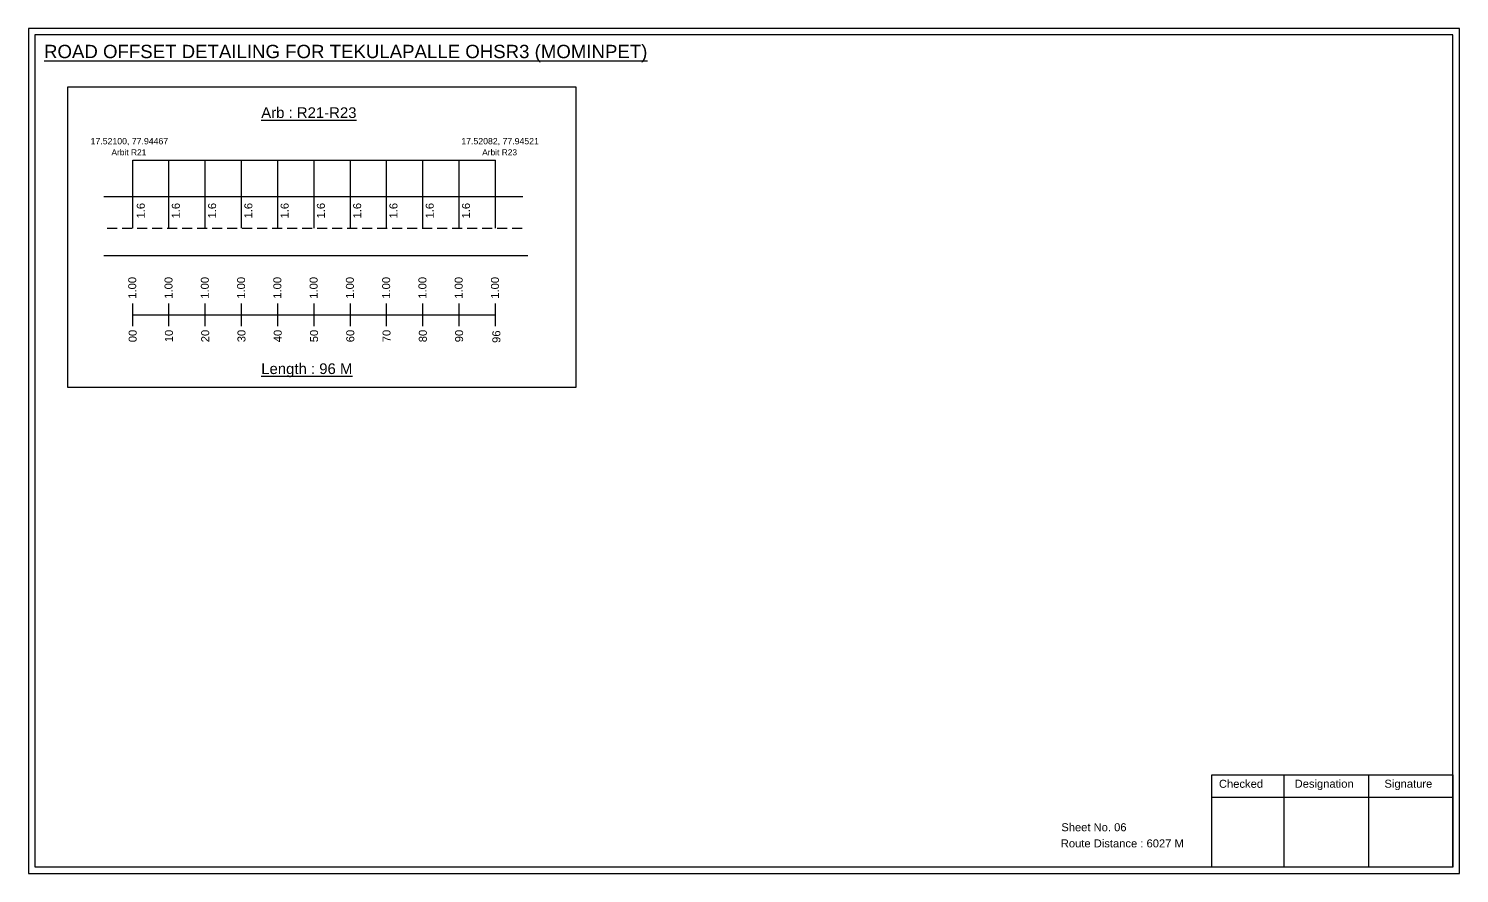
# Model space of a CAD drawing. Header units: inches. Extents: x 1972 to 9977, y 79 to 2755.
# Drawn here: x 9423 to 9960, y 181 to 498 of the extents above; entities that cross this region are included whole.
import ezdxf

# ---------------------------------------------------------------- set-up
doc = ezdxf.new("R2010")
doc.units = ezdxf.units.IN
doc.header["$MEASUREMENT"] = 0
doc.linetypes.add('DASHED2', pattern=[0.375, 0.25, -0.125])
doc.layers.add('PDF_Geometry', color=7, linetype='Continuous')
doc.layers.add('PDF_Text', color=5, linetype='Continuous')
doc.styles.add('PDF Arial', font='arial.ttf')
doc.styles.get("Standard").update_dxf_attribs({"font": 'arial.ttf'})

msp = doc.modelspace()

# ---------------------------------------------------------------- linework, layer by layer
at = {"color": 5}
msp.add_line((9462.26, 448.22), (9598.26, 448.22), dxfattribs=at)
for p, q in [((9462.26, 422.68), (9462.26, 448.22)), ((9475.86, 422.68), (9475.86, 448.22)), ((9489.46, 422.68), (9489.46, 448.22)), ((9503.06, 422.68), (9503.06, 448.22)), ((9516.66, 422.68), (9516.66, 448.22)), ((9530.26, 422.68), (9530.26, 448.22)), ((9543.86, 422.68), (9543.86, 448.22)), ((9557.46, 422.68), (9557.46, 448.22)), ((9571.06, 422.68), (9571.06, 448.22)), ((9584.66, 422.68), (9584.66, 448.22)), ((9598.26, 422.68), (9598.26, 448.22)), ((9451.38, 434.57), (9608.53, 434.57)), ((9610.36, 412.38), (9451.38, 412.38))]:
    msp.add_line(p, q)
at = {"linetype": 'DASHED2', "ltscale": 15}
msp.add_line((9452.65, 422.68), (9608.53, 422.68), dxfattribs=at)
at = {"color": 217, "true_color": 0x93278f}
for p, q in [((9462.26, 385.99), (9462.26, 394.54)), ((9475.86, 385.99), (9475.86, 394.54)), ((9489.46, 385.99), (9489.46, 394.54)), ((9503.06, 385.99), (9503.06, 394.54)), ((9516.66, 385.99), (9516.66, 394.54)), ((9530.26, 385.99), (9530.26, 394.54)), ((9543.86, 385.99), (9543.86, 394.54)), ((9557.46, 385.99), (9557.46, 394.54)), ((9571.06, 385.99), (9571.06, 394.54)), ((9584.66, 385.99), (9584.66, 394.54)), ((9598.26, 385.99), (9598.26, 394.54)), ((9462.26, 390.25), (9598.26, 390.28))]:
    msp.add_line(p, q, dxfattribs=at)
msp.add_lwpolyline([(9437.87, 475.7), (9628.42, 475.7), (9628.42, 363.02), (9437.87, 363.02)], close=True)
at = {"layer": 'PDF_Geometry'}
for points in [[(9423.22, 497.54), (9423.22, 180.82), (9959.7, 180.82), (9959.7, 497.54)], [(9425.55, 495.21), (9425.55, 183.24), (9957.28, 183.24), (9957.28, 495.21)]]:
    msp.add_lwpolyline(points, close=True, dxfattribs=at)
at = {"layer": 'PDF_Geometry', "color": 242, "true_color": 0xcc1f26}
msp.add_lwpolyline([(9957.28, 183.15), (9866.93, 183.15), (9866.93, 217.76), (9957.28, 217.76)], close=True, dxfattribs=at)
for points in [[(9893.92, 217.76), (9893.92, 183.15)], [(9925.64, 217.76), (9925.64, 183.15)], [(9866.93, 209.39), (9957.28, 209.39)]]:
    msp.add_lwpolyline(points, dxfattribs=at)

# ---------------------------------------------------------------- texts
at = {"color": 242, "true_color": 0xcd2027}
for s, height, p in [('%%UROAD OFFSET DETAILING FOR TEKULAPALLE OHSR3 (MOMINPET)', 5, (9429, 486.46)), ('%%UArb : R21-R23', 4, (9510.45, 464.03)), ('%%ULength : 96 M', 4, (9510.45, 368.03))]:
    msp.add_text(s, height=height, dxfattribs=at).set_placement(p)
at = {"color": 5}
for s, height, p in [('17.52100, 77.94467', 2.34, (9446.47, 454.17)), ('17.52082, 77.94521', 2.34, (9585.47, 454.17)), ('Arbit R21', 2.246, (9454.29, 450.04)), ('Arbit R23', 2.246, (9593.29, 450.04))]:
    msp.add_text(s, height=height, dxfattribs=at).set_placement(p)
for p in [(9466.77, 426.36), (9479.92, 426.36), (9493.52, 426.36), (9507.12, 426.36), (9520.72, 426.36), (9534.32, 426.36), (9547.92, 426.36), (9561.52, 426.36), (9575.12, 426.36), (9588.72, 426.36)]:
    msp.add_text('1.6', height=3, rotation=90).set_placement(p)
at = {"color": 217, "true_color": 0x93278f}
for s, p in [('1.00', (9463.58, 396.28)), ('1.00', (9477.18, 396.28)), ('1.00', (9490.78, 396.28)), ('1.00', (9504.38, 396.28)), ('1.00', (9517.98, 396.28)), ('1.00', (9531.58, 396.28)), ('1.00', (9545.18, 396.28)), ('1.00', (9558.78, 396.28)), ('1.00', (9572.38, 396.28)), ('1.00', (9585.98, 396.28)), ('1.00', (9599.58, 396.28)), ('00', (9463.73, 379.96)), ('10', (9477.33, 379.96)), ('20', (9490.93, 379.96)), ('30', (9504.53, 379.96)), ('40', (9518.13, 379.96)), ('50', (9531.73, 379.96)), ('60', (9545.33, 379.96)), ('70', (9558.93, 379.96)), ('80', (9572.53, 379.96)), ('90', (9586.13, 379.96)), ('96', (9600.1, 379.71))]:
    msp.add_text(s, height=3, rotation=90, dxfattribs=at).set_placement(p)
for s, p in [('Sheet No. 06', (9810.43, 196.62)), ('Route Distance : 6027 M', (9810.25, 190.57))]:
    msp.add_text(s, height=3).set_placement(p)
at = {"layer": 'PDF_Text', "color": 7, "attachment_point": 7, "style": 'PDF Arial'}
for s, insert, char_height in [('Checked', (9869.54, 212.87), 3.001), ('Designation', (9897.92, 212.04), 3.0006), ('Signature', (9931.6, 212.04), 3.001)]:
    msp.add_mtext(s, dxfattribs=dict(at, insert=insert, char_height=char_height))

doc.saveas('drawing.dxf')
